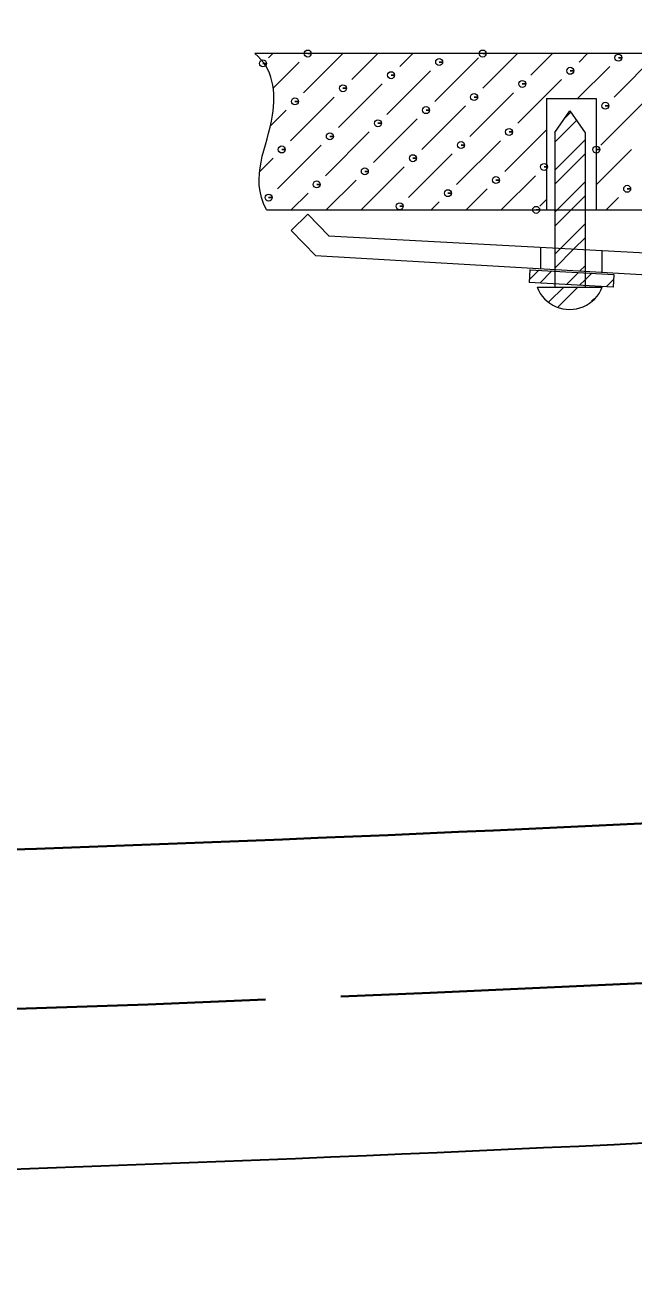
# Model space of a CAD drawing. Header units: millimetres. Extents: x 6405 to 7043, y 327 to 1007.
# Drawn here: x 6801.3 to 6825.5, y 503.8 to 554.1 of the extents above; entities that cross this region are included whole.
import ezdxf

# ---------------------------------------------------------------- set-up
doc = ezdxf.new("R2010")
doc.units = ezdxf.units.MM
doc.linetypes.add('ACAD_ISO02W100', pattern=[15, 12, -3])
doc.layers.add('尺寸標注', color=1, linetype='Continuous', lineweight=30)
doc.layers.add('虚线', color=2, linetype='ACAD_ISO02W100', lineweight=30)
doc.styles.add('DIM', font='txt.shx', dxfattribs={"width": 0.7, "bigfont": 'chineset.shx'})
doc.dimstyles.new('9.8', dxfattribs={"dimscale": 9.8, "dimtxt": 2.5, "dimasz": 1.8, "dimexe": 1.6, "dimexo": 0.625, "dimtad": 1, "dimdec": 0, "dimdsep": 46, "dimlunit": 6, "dimtxsty": 'DIM', "dimcen": 0, "dimclrd": 1, "dimclre": 1, "dimclrt": 3, "dimadec": 1, "dimazin": 1, "dimtfac": 1, "dimtdec": 0, "dimtofl": 0, "dimtmove": 0, "dimatfit": 3, "dimfxl": 1, "dimtolj": 1, "dimlwd": 13, "dimlwe": 13, "dimarcsym": 0})

# ---------------------------------------------------------------- blocks, each defined once
blk = doc.blocks.new('*D12')
at = {"color": 1, "lineweight": 13}
for p, q in [((6567.607, 685.296), (6567.607, 432.93)), ((6909.907, 685.296), (6909.907, 432.93)), ((6585.247, 448.61), (6892.267, 448.61))]:
    blk.add_line(p, q, dxfattribs=at)
at = {"color": 1}
for points in [[(6585.247, 451.55), (6585.247, 445.67), (6567.607, 448.61)], [(6892.267, 451.55), (6892.267, 445.67), (6909.907, 448.61)]]:
    blk.add_solid(points, dxfattribs=at)
at = {"layer": 'Defpoints', "color": 0}
for p in [(6567.607, 691.421), (6909.907, 691.421), (6909.907, 448.61)]:
    blk.add_point(p, dxfattribs=at)
at = {"color": 3, "insert": (6738.757, 466.985), "char_height": 24.5, "attachment_point": 5, "style": 'DIM'}
blk.add_mtext('\\A1;342.3', dxfattribs=at)
blk = doc.blocks.new('*D7')
at = {"color": 1, "lineweight": 13}
for p, q in [((6554.907, 685.296), (6554.907, 326.922)), ((6922.607, 685.296), (6922.607, 326.922)), ((6572.547, 342.602), (6904.967, 342.602))]:
    blk.add_line(p, q, dxfattribs=at)
at = {"color": 1}
for points in [[(6572.547, 345.542), (6572.547, 339.662), (6554.907, 342.602)], [(6904.967, 345.542), (6904.967, 339.662), (6922.607, 342.602)]]:
    blk.add_solid(points, dxfattribs=at)
at = {"layer": 'Defpoints', "color": 0}
for p in [(6554.907, 691.421), (6922.607, 691.421), (6922.607, 342.602)]:
    blk.add_point(p, dxfattribs=at)
at = {"color": 3, "insert": (6731.386, 360.977), "char_height": 24.5, "attachment_point": 5, "style": 'DIM'}
blk.add_mtext('\\A1;367.7', dxfattribs=at)
blk = doc.blocks.new('*D6')
at = {"color": 1, "lineweight": 13}
for p, q in [((6561.257, 685.296), (6561.257, 390.066)), ((6916.257, 685.296), (6916.257, 390.066)), ((6578.897, 405.746), (6898.617, 405.746))]:
    blk.add_line(p, q, dxfattribs=at)
at = {"color": 1}
for points in [[(6578.897, 408.686), (6578.897, 402.806), (6561.257, 405.746)], [(6898.617, 408.686), (6898.617, 402.806), (6916.257, 405.746)]]:
    blk.add_solid(points, dxfattribs=at)
at = {"layer": 'Defpoints', "color": 0}
for p in [(6561.257, 691.421), (6916.257, 691.421), (6916.257, 405.746)]:
    blk.add_point(p, dxfattribs=at)
at = {"color": 3, "insert": (6727.782, 424.121), "char_height": 24.5, "attachment_point": 5, "style": 'DIM'}
blk.add_mtext('\\A1;355', dxfattribs=at)

msp = doc.modelspace()

# ---------------------------------------------------------------- linework, layer by layer
at = {"linetype": 'Continuous'}
msp.add_lwpolyline([(6557.159, 601.243, 0.385251), (6648.579, 509.823, 0.024977), (6828.934, 509.823, 0.385251), (6920.354, 601.243, 0.024977), (6920.354, 781.599, 0.385251), (6828.934, 873.019, 0.024977), (6648.579, 873.019, 0.385251), (6557.159, 781.599, 0.024977)], format="xyb", close=True, dxfattribs=at)
at = {"color": 1, "lineweight": 9}
for points, knots in [([(6810.879, 546.794), (6810.177, 548.144), (6810.919, 549.257), (6811.121, 550.563), (6811.121, 550.563), (6811.259, 551.46), (6811.143, 552.448), (6810.412, 553.012)], [0, 0, 0, 0, 0.333333, 0.333333, 0.333333, 0.333333, 1, 1, 1, 1]), ([(6812.52, 553.014), (6812.52, 553.014), (6812.659, 553.014), (6812.659, 553.014), (6812.659, 553.014), (6812.659, 553.09), (6812.596, 553.152), (6812.52, 553.152), (6812.52, 553.152), (6812.443, 553.152), (6812.381, 553.09), (6812.381, 553.014), (6812.381, 553.014), (6812.381, 552.937), (6812.443, 552.875), (6812.52, 552.875), (6812.52, 552.875), (6812.596, 552.875), (6812.659, 552.937), (6812.659, 553.014), (6812.659, 553.014), (6812.659, 553.014), (6812.52, 553.014), (6812.52, 553.014)], [0, 0, 0, 0, 0.142857, 0.142857, 0.142857, 0.142857, 0.285714, 0.285714, 0.285714, 0.285714, 0.428571, 0.428571, 0.428571, 0.428571, 0.571429, 0.571429, 0.571429, 0.571429, 0.714286, 0.714286, 0.714286, 0.714286, 1, 1, 1, 1]), ([(6819.476, 553.014), (6819.476, 553.014), (6819.614, 553.014), (6819.614, 553.014), (6819.614, 553.014), (6819.614, 553.09), (6819.552, 553.152), (6819.476, 553.152), (6819.476, 553.152), (6819.399, 553.152), (6819.337, 553.09), (6819.337, 553.014), (6819.337, 553.014), (6819.337, 552.937), (6819.399, 552.875), (6819.476, 552.875), (6819.476, 552.875), (6819.552, 552.875), (6819.614, 552.937), (6819.614, 553.014), (6819.614, 553.014), (6819.614, 553.014), (6819.476, 553.014), (6819.476, 553.014)], [0, 0, 0, 0, 0.142857, 0.142857, 0.142857, 0.142857, 0.285714, 0.285714, 0.285714, 0.285714, 0.428571, 0.428571, 0.428571, 0.428571, 0.571429, 0.571429, 0.571429, 0.571429, 0.714286, 0.714286, 0.714286, 0.714286, 1, 1, 1, 1]), ([(6824.874, 552.848), (6824.874, 552.848), (6825.013, 552.848), (6825.013, 552.848), (6825.013, 552.848), (6825.013, 552.925), (6824.951, 552.987), (6824.874, 552.987), (6824.874, 552.987), (6824.798, 552.987), (6824.735, 552.925), (6824.735, 552.848), (6824.735, 552.848), (6824.735, 552.772), (6824.798, 552.709), (6824.874, 552.709), (6824.874, 552.709), (6824.951, 552.709), (6825.013, 552.772), (6825.013, 552.848), (6825.013, 552.848), (6825.013, 552.848), (6824.874, 552.848), (6824.874, 552.848)], [0, 0, 0, 0, 0.142857, 0.142857, 0.142857, 0.142857, 0.285714, 0.285714, 0.285714, 0.285714, 0.428571, 0.428571, 0.428571, 0.428571, 0.571429, 0.571429, 0.571429, 0.571429, 0.714286, 0.714286, 0.714286, 0.714286, 1, 1, 1, 1]), ([(6810.734, 552.618), (6810.734, 552.618), (6810.873, 552.618), (6810.873, 552.618), (6810.873, 552.618), (6810.873, 552.695), (6810.811, 552.757), (6810.734, 552.757), (6810.734, 552.757), (6810.658, 552.757), (6810.596, 552.695), (6810.596, 552.618), (6810.596, 552.618), (6810.596, 552.542), (6810.658, 552.48), (6810.734, 552.48), (6810.734, 552.48), (6810.811, 552.48), (6810.873, 552.542), (6810.873, 552.618), (6810.873, 552.618), (6810.873, 552.618), (6810.734, 552.618), (6810.734, 552.618)], [0, 0, 0, 0, 0.142857, 0.142857, 0.142857, 0.142857, 0.285714, 0.285714, 0.285714, 0.285714, 0.428571, 0.428571, 0.428571, 0.428571, 0.571429, 0.571429, 0.571429, 0.571429, 0.714286, 0.714286, 0.714286, 0.714286, 1, 1, 1, 1]), ([(6817.746, 552.674), (6817.746, 552.674), (6817.884, 552.674), (6817.884, 552.674), (6817.884, 552.674), (6817.884, 552.75), (6817.822, 552.813), (6817.746, 552.813), (6817.746, 552.813), (6817.669, 552.813), (6817.607, 552.75), (6817.607, 552.674), (6817.607, 552.674), (6817.607, 552.597), (6817.669, 552.535), (6817.746, 552.535), (6817.746, 552.535), (6817.822, 552.535), (6817.884, 552.597), (6817.884, 552.674), (6817.884, 552.674), (6817.884, 552.674), (6817.746, 552.674), (6817.746, 552.674)], [0, 0, 0, 0, 0.142857, 0.142857, 0.142857, 0.142857, 0.285714, 0.285714, 0.285714, 0.285714, 0.428571, 0.428571, 0.428571, 0.428571, 0.571429, 0.571429, 0.571429, 0.571429, 0.714286, 0.714286, 0.714286, 0.714286, 1, 1, 1, 1]), ([(6822.961, 552.326), (6822.961, 552.326), (6823.1, 552.326), (6823.1, 552.326), (6823.1, 552.326), (6823.1, 552.402), (6823.037, 552.465), (6822.961, 552.465), (6822.961, 552.465), (6822.884, 552.465), (6822.822, 552.402), (6822.822, 552.326), (6822.822, 552.326), (6822.822, 552.249), (6822.884, 552.187), (6822.961, 552.187), (6822.961, 552.187), (6823.037, 552.187), (6823.1, 552.249), (6823.1, 552.326), (6823.1, 552.326), (6823.1, 552.326), (6822.961, 552.326), (6822.961, 552.326)], [0, 0, 0, 0, 0.142857, 0.142857, 0.142857, 0.142857, 0.285714, 0.285714, 0.285714, 0.285714, 0.428571, 0.428571, 0.428571, 0.428571, 0.571429, 0.571429, 0.571429, 0.571429, 0.714286, 0.714286, 0.714286, 0.714286, 1, 1, 1, 1]), ([(6815.832, 552.151), (6815.832, 552.151), (6815.971, 552.151), (6815.971, 552.151), (6815.971, 552.151), (6815.971, 552.228), (6815.909, 552.29), (6815.832, 552.29), (6815.832, 552.29), (6815.756, 552.29), (6815.694, 552.228), (6815.694, 552.151), (6815.694, 552.151), (6815.694, 552.075), (6815.756, 552.013), (6815.832, 552.013), (6815.832, 552.013), (6815.909, 552.013), (6815.971, 552.075), (6815.971, 552.151), (6815.971, 552.151), (6815.971, 552.151), (6815.832, 552.151), (6815.832, 552.151)], [0, 0, 0, 0, 0.142857, 0.142857, 0.142857, 0.142857, 0.285714, 0.285714, 0.285714, 0.285714, 0.428571, 0.428571, 0.428571, 0.428571, 0.571429, 0.571429, 0.571429, 0.571429, 0.714286, 0.714286, 0.714286, 0.714286, 1, 1, 1, 1]), ([(6821.049, 551.804), (6821.049, 551.804), (6821.188, 551.804), (6821.188, 551.804), (6821.188, 551.804), (6821.188, 551.88), (6821.126, 551.943), (6821.049, 551.943), (6821.049, 551.943), (6820.973, 551.943), (6820.91, 551.88), (6820.91, 551.804), (6820.91, 551.804), (6820.91, 551.727), (6820.973, 551.665), (6821.049, 551.665), (6821.049, 551.665), (6821.126, 551.665), (6821.188, 551.727), (6821.188, 551.804), (6821.188, 551.804), (6821.188, 551.804), (6821.049, 551.804), (6821.049, 551.804)], [0, 0, 0, 0, 0.142857, 0.142857, 0.142857, 0.142857, 0.285714, 0.285714, 0.285714, 0.285714, 0.428571, 0.428571, 0.428571, 0.428571, 0.571429, 0.571429, 0.571429, 0.571429, 0.714286, 0.714286, 0.714286, 0.714286, 1, 1, 1, 1]), ([(6813.919, 551.631), (6813.919, 551.631), (6814.058, 551.631), (6814.058, 551.631), (6814.058, 551.631), (6814.058, 551.707), (6813.996, 551.77), (6813.919, 551.77), (6813.919, 551.77), (6813.843, 551.77), (6813.781, 551.707), (6813.781, 551.631), (6813.781, 551.631), (6813.781, 551.554), (6813.843, 551.492), (6813.919, 551.492), (6813.919, 551.492), (6813.996, 551.492), (6814.058, 551.554), (6814.058, 551.631), (6814.058, 551.631), (6814.058, 551.631), (6813.919, 551.631), (6813.919, 551.631)], [0, 0, 0, 0, 0.142857, 0.142857, 0.142857, 0.142857, 0.285714, 0.285714, 0.285714, 0.285714, 0.428571, 0.428571, 0.428571, 0.428571, 0.571429, 0.571429, 0.571429, 0.571429, 0.714286, 0.714286, 0.714286, 0.714286, 1, 1, 1, 1]), ([(6819.136, 551.282), (6819.136, 551.282), (6819.275, 551.282), (6819.275, 551.282), (6819.275, 551.282), (6819.275, 551.359), (6819.212, 551.421), (6819.136, 551.421), (6819.136, 551.421), (6819.059, 551.421), (6818.997, 551.359), (6818.997, 551.282), (6818.997, 551.282), (6818.997, 551.206), (6819.059, 551.144), (6819.136, 551.144), (6819.136, 551.144), (6819.212, 551.144), (6819.275, 551.206), (6819.275, 551.282), (6819.275, 551.282), (6819.275, 551.282), (6819.136, 551.282), (6819.136, 551.282)], [0, 0, 0, 0, 0.142857, 0.142857, 0.142857, 0.142857, 0.285714, 0.285714, 0.285714, 0.285714, 0.428571, 0.428571, 0.428571, 0.428571, 0.571429, 0.571429, 0.571429, 0.571429, 0.714286, 0.714286, 0.714286, 0.714286, 1, 1, 1, 1]), ([(6812.007, 551.109), (6812.007, 551.109), (6812.146, 551.109), (6812.146, 551.109), (6812.146, 551.109), (6812.146, 551.186), (6812.084, 551.248), (6812.007, 551.248), (6812.007, 551.248), (6811.931, 551.248), (6811.869, 551.186), (6811.869, 551.109), (6811.869, 551.109), (6811.869, 551.033), (6811.931, 550.97), (6812.007, 550.97), (6812.007, 550.97), (6812.084, 550.97), (6812.146, 551.033), (6812.146, 551.109), (6812.146, 551.109), (6812.146, 551.109), (6812.007, 551.109), (6812.007, 551.109)], [0, 0, 0, 0, 0.142857, 0.142857, 0.142857, 0.142857, 0.285714, 0.285714, 0.285714, 0.285714, 0.428571, 0.428571, 0.428571, 0.428571, 0.571429, 0.571429, 0.571429, 0.571429, 0.714286, 0.714286, 0.714286, 0.714286, 1, 1, 1, 1]), ([(6817.223, 550.761), (6817.223, 550.761), (6817.362, 550.761), (6817.362, 550.761), (6817.362, 550.761), (6817.362, 550.837), (6817.299, 550.9), (6817.223, 550.9), (6817.223, 550.9), (6817.146, 550.9), (6817.084, 550.837), (6817.084, 550.761), (6817.084, 550.761), (6817.084, 550.684), (6817.146, 550.622), (6817.223, 550.622), (6817.223, 550.622), (6817.299, 550.622), (6817.362, 550.684), (6817.362, 550.761), (6817.362, 550.761), (6817.362, 550.761), (6817.223, 550.761), (6817.223, 550.761)], [0, 0, 0, 0, 0.142857, 0.142857, 0.142857, 0.142857, 0.285714, 0.285714, 0.285714, 0.285714, 0.428571, 0.428571, 0.428571, 0.428571, 0.571429, 0.571429, 0.571429, 0.571429, 0.714286, 0.714286, 0.714286, 0.714286, 1, 1, 1, 1]), ([(6824.353, 550.935), (6824.353, 550.935), (6824.491, 550.935), (6824.491, 550.935), (6824.491, 550.935), (6824.491, 551.012), (6824.429, 551.074), (6824.353, 551.074), (6824.353, 551.074), (6824.276, 551.074), (6824.214, 551.012), (6824.214, 550.935), (6824.214, 550.935), (6824.214, 550.859), (6824.276, 550.796), (6824.353, 550.796), (6824.353, 550.796), (6824.429, 550.796), (6824.491, 550.859), (6824.491, 550.935), (6824.491, 550.935), (6824.491, 550.935), (6824.353, 550.935), (6824.353, 550.935)], [0, 0, 0, 0, 0.142857, 0.142857, 0.142857, 0.142857, 0.285714, 0.285714, 0.285714, 0.285714, 0.428571, 0.428571, 0.428571, 0.428571, 0.571429, 0.571429, 0.571429, 0.571429, 0.714286, 0.714286, 0.714286, 0.714286, 1, 1, 1, 1]), ([(6815.311, 550.239), (6815.311, 550.239), (6815.45, 550.239), (6815.45, 550.239), (6815.45, 550.239), (6815.45, 550.316), (6815.387, 550.378), (6815.311, 550.378), (6815.311, 550.378), (6815.234, 550.378), (6815.172, 550.316), (6815.172, 550.239), (6815.172, 550.239), (6815.172, 550.163), (6815.234, 550.1), (6815.311, 550.1), (6815.311, 550.1), (6815.387, 550.1), (6815.45, 550.163), (6815.45, 550.239), (6815.45, 550.239), (6815.45, 550.239), (6815.311, 550.239), (6815.311, 550.239)], [0, 0, 0, 0, 0.142857, 0.142857, 0.142857, 0.142857, 0.285714, 0.285714, 0.285714, 0.285714, 0.428571, 0.428571, 0.428571, 0.428571, 0.571429, 0.571429, 0.571429, 0.571429, 0.714286, 0.714286, 0.714286, 0.714286, 1, 1, 1, 1]), ([(6813.398, 549.718), (6813.398, 549.718), (6813.537, 549.718), (6813.537, 549.718), (6813.537, 549.718), (6813.537, 549.794), (6813.474, 549.856), (6813.398, 549.856), (6813.398, 549.856), (6813.321, 549.856), (6813.259, 549.794), (6813.259, 549.718), (6813.259, 549.718), (6813.259, 549.641), (6813.321, 549.579), (6813.398, 549.579), (6813.398, 549.579), (6813.474, 549.579), (6813.537, 549.641), (6813.537, 549.718), (6813.537, 549.718), (6813.537, 549.718), (6813.398, 549.718), (6813.398, 549.718)], [0, 0, 0, 0, 0.142857, 0.142857, 0.142857, 0.142857, 0.285714, 0.285714, 0.285714, 0.285714, 0.428571, 0.428571, 0.428571, 0.428571, 0.571429, 0.571429, 0.571429, 0.571429, 0.714286, 0.714286, 0.714286, 0.714286, 1, 1, 1, 1]), ([(6820.527, 549.892), (6820.527, 549.892), (6820.666, 549.892), (6820.666, 549.892), (6820.666, 549.892), (6820.666, 549.968), (6820.604, 550.031), (6820.527, 550.031), (6820.527, 550.031), (6820.451, 550.031), (6820.389, 549.968), (6820.389, 549.892), (6820.389, 549.892), (6820.389, 549.816), (6820.451, 549.753), (6820.527, 549.753), (6820.527, 549.753), (6820.604, 549.753), (6820.666, 549.816), (6820.666, 549.892), (6820.666, 549.892), (6820.666, 549.892), (6820.527, 549.892), (6820.527, 549.892)], [0, 0, 0, 0, 0.142857, 0.142857, 0.142857, 0.142857, 0.285714, 0.285714, 0.285714, 0.285714, 0.428571, 0.428571, 0.428571, 0.428571, 0.571429, 0.571429, 0.571429, 0.571429, 0.714286, 0.714286, 0.714286, 0.714286, 1, 1, 1, 1]), ([(6811.484, 549.196), (6811.484, 549.196), (6811.623, 549.196), (6811.623, 549.196), (6811.623, 549.196), (6811.623, 549.273), (6811.561, 549.335), (6811.484, 549.335), (6811.484, 549.335), (6811.408, 549.335), (6811.346, 549.273), (6811.346, 549.196), (6811.346, 549.196), (6811.346, 549.12), (6811.408, 549.058), (6811.484, 549.058), (6811.484, 549.058), (6811.561, 549.058), (6811.623, 549.12), (6811.623, 549.196), (6811.623, 549.196), (6811.623, 549.196), (6811.484, 549.196), (6811.484, 549.196)], [0, 0, 0, 0, 0.142857, 0.142857, 0.142857, 0.142857, 0.285714, 0.285714, 0.285714, 0.285714, 0.428571, 0.428571, 0.428571, 0.428571, 0.571429, 0.571429, 0.571429, 0.571429, 0.714286, 0.714286, 0.714286, 0.714286, 1, 1, 1, 1]), ([(6818.615, 549.37), (6818.615, 549.37), (6818.753, 549.37), (6818.753, 549.37), (6818.753, 549.37), (6818.753, 549.446), (6818.691, 549.508), (6818.615, 549.508), (6818.615, 549.508), (6818.538, 549.508), (6818.476, 549.446), (6818.476, 549.37), (6818.476, 549.37), (6818.476, 549.293), (6818.538, 549.231), (6818.615, 549.231), (6818.615, 549.231), (6818.691, 549.231), (6818.753, 549.293), (6818.753, 549.37), (6818.753, 549.37), (6818.753, 549.37), (6818.615, 549.37), (6818.615, 549.37)], [0, 0, 0, 0, 0.142857, 0.142857, 0.142857, 0.142857, 0.285714, 0.285714, 0.285714, 0.285714, 0.428571, 0.428571, 0.428571, 0.428571, 0.571429, 0.571429, 0.571429, 0.571429, 0.714286, 0.714286, 0.714286, 0.714286, 1, 1, 1, 1]), ([(6824, 549.191), (6824, 549.191), (6824.138, 549.191), (6824.138, 549.191), (6824.138, 549.191), (6824.138, 549.267), (6824.076, 549.329), (6824, 549.329), (6824, 549.329), (6823.923, 549.329), (6823.861, 549.267), (6823.861, 549.191), (6823.861, 549.191), (6823.861, 549.114), (6823.923, 549.052), (6824, 549.052), (6824, 549.052), (6824.076, 549.052), (6824.138, 549.114), (6824.138, 549.191), (6824.138, 549.191), (6824.138, 549.191), (6824, 549.191), (6824, 549.191)], [0, 0, 0, 0, 0.142857, 0.142857, 0.142857, 0.142857, 0.285714, 0.285714, 0.285714, 0.285714, 0.428571, 0.428571, 0.428571, 0.428571, 0.571429, 0.571429, 0.571429, 0.571429, 0.714286, 0.714286, 0.714286, 0.714286, 1, 1, 1, 1]), ([(6816.702, 548.849), (6816.702, 548.849), (6816.841, 548.849), (6816.841, 548.849), (6816.841, 548.849), (6816.841, 548.925), (6816.779, 548.988), (6816.702, 548.988), (6816.702, 548.988), (6816.626, 548.988), (6816.564, 548.925), (6816.564, 548.849), (6816.564, 548.849), (6816.564, 548.773), (6816.626, 548.71), (6816.702, 548.71), (6816.702, 548.71), (6816.779, 548.71), (6816.841, 548.773), (6816.841, 548.849), (6816.841, 548.849), (6816.841, 548.849), (6816.702, 548.849), (6816.702, 548.849)], [0, 0, 0, 0, 0.142857, 0.142857, 0.142857, 0.142857, 0.285714, 0.285714, 0.285714, 0.285714, 0.428571, 0.428571, 0.428571, 0.428571, 0.571429, 0.571429, 0.571429, 0.571429, 0.714286, 0.714286, 0.714286, 0.714286, 1, 1, 1, 1]), ([(6814.789, 548.326), (6814.789, 548.326), (6814.928, 548.326), (6814.928, 548.326), (6814.928, 548.326), (6814.928, 548.403), (6814.866, 548.465), (6814.789, 548.465), (6814.789, 548.465), (6814.713, 548.465), (6814.651, 548.403), (6814.651, 548.326), (6814.651, 548.326), (6814.651, 548.25), (6814.713, 548.188), (6814.789, 548.188), (6814.789, 548.188), (6814.866, 548.188), (6814.928, 548.25), (6814.928, 548.326), (6814.928, 548.326), (6814.928, 548.326), (6814.789, 548.326), (6814.789, 548.326)], [0, 0, 0, 0, 0.142857, 0.142857, 0.142857, 0.142857, 0.285714, 0.285714, 0.285714, 0.285714, 0.428571, 0.428571, 0.428571, 0.428571, 0.571429, 0.571429, 0.571429, 0.571429, 0.714286, 0.714286, 0.714286, 0.714286, 1, 1, 1, 1]), ([(6821.918, 548.5), (6821.918, 548.5), (6822.057, 548.5), (6822.057, 548.5), (6822.057, 548.5), (6822.057, 548.577), (6821.994, 548.639), (6821.918, 548.639), (6821.918, 548.639), (6821.842, 548.639), (6821.779, 548.577), (6821.779, 548.5), (6821.779, 548.5), (6821.779, 548.424), (6821.842, 548.362), (6821.918, 548.362), (6821.918, 548.362), (6821.994, 548.362), (6822.057, 548.424), (6822.057, 548.5), (6822.057, 548.5), (6822.057, 548.5), (6821.918, 548.5), (6821.918, 548.5)], [0, 0, 0, 0, 0.142857, 0.142857, 0.142857, 0.142857, 0.285714, 0.285714, 0.285714, 0.285714, 0.428571, 0.428571, 0.428571, 0.428571, 0.571429, 0.571429, 0.571429, 0.571429, 0.714286, 0.714286, 0.714286, 0.714286, 1, 1, 1, 1]), ([(6812.876, 547.805), (6812.876, 547.805), (6813.015, 547.805), (6813.015, 547.805), (6813.015, 547.805), (6813.015, 547.881), (6812.953, 547.943), (6812.876, 547.943), (6812.876, 547.943), (6812.8, 547.943), (6812.737, 547.881), (6812.737, 547.805), (6812.737, 547.805), (6812.737, 547.728), (6812.8, 547.666), (6812.876, 547.666), (6812.876, 547.666), (6812.953, 547.666), (6813.015, 547.728), (6813.015, 547.805), (6813.015, 547.805), (6813.015, 547.805), (6812.876, 547.805), (6812.876, 547.805)], [0, 0, 0, 0, 0.142857, 0.142857, 0.142857, 0.142857, 0.285714, 0.285714, 0.285714, 0.285714, 0.428571, 0.428571, 0.428571, 0.428571, 0.571429, 0.571429, 0.571429, 0.571429, 0.714286, 0.714286, 0.714286, 0.714286, 1, 1, 1, 1]), ([(6820.005, 547.979), (6820.005, 547.979), (6820.143, 547.979), (6820.143, 547.979), (6820.143, 547.979), (6820.143, 548.055), (6820.081, 548.117), (6820.005, 548.117), (6820.005, 548.117), (6819.928, 548.117), (6819.866, 548.055), (6819.866, 547.979), (6819.866, 547.979), (6819.866, 547.902), (6819.928, 547.84), (6820.005, 547.84), (6820.005, 547.84), (6820.081, 547.84), (6820.143, 547.902), (6820.143, 547.979), (6820.143, 547.979), (6820.143, 547.979), (6820.005, 547.979), (6820.005, 547.979)], [0, 0, 0, 0, 0.142857, 0.142857, 0.142857, 0.142857, 0.285714, 0.285714, 0.285714, 0.285714, 0.428571, 0.428571, 0.428571, 0.428571, 0.571429, 0.571429, 0.571429, 0.571429, 0.714286, 0.714286, 0.714286, 0.714286, 1, 1, 1, 1]), ([(6810.964, 547.283), (6810.964, 547.283), (6811.103, 547.283), (6811.103, 547.283), (6811.103, 547.283), (6811.103, 547.359), (6811.041, 547.422), (6810.964, 547.422), (6810.964, 547.422), (6810.888, 547.422), (6810.826, 547.359), (6810.826, 547.283), (6810.826, 547.283), (6810.826, 547.207), (6810.888, 547.144), (6810.964, 547.144), (6810.964, 547.144), (6811.041, 547.144), (6811.103, 547.207), (6811.103, 547.283), (6811.103, 547.283), (6811.103, 547.283), (6810.964, 547.283), (6810.964, 547.283)], [0, 0, 0, 0, 0.142857, 0.142857, 0.142857, 0.142857, 0.285714, 0.285714, 0.285714, 0.285714, 0.428571, 0.428571, 0.428571, 0.428571, 0.571429, 0.571429, 0.571429, 0.571429, 0.714286, 0.714286, 0.714286, 0.714286, 1, 1, 1, 1]), ([(6818.093, 547.457), (6818.093, 547.457), (6818.232, 547.457), (6818.232, 547.457), (6818.232, 547.457), (6818.232, 547.534), (6818.169, 547.596), (6818.093, 547.596), (6818.093, 547.596), (6818.016, 547.596), (6817.954, 547.534), (6817.954, 547.457), (6817.954, 547.457), (6817.954, 547.381), (6818.016, 547.319), (6818.093, 547.319), (6818.093, 547.319), (6818.169, 547.319), (6818.232, 547.381), (6818.232, 547.457), (6818.232, 547.457), (6818.232, 547.457), (6818.093, 547.457), (6818.093, 547.457)], [0, 0, 0, 0, 0.142857, 0.142857, 0.142857, 0.142857, 0.285714, 0.285714, 0.285714, 0.285714, 0.428571, 0.428571, 0.428571, 0.428571, 0.571429, 0.571429, 0.571429, 0.571429, 0.714286, 0.714286, 0.714286, 0.714286, 1, 1, 1, 1]), ([(6825.223, 547.632), (6825.223, 547.632), (6825.361, 547.632), (6825.361, 547.632), (6825.361, 547.632), (6825.361, 547.708), (6825.299, 547.77), (6825.223, 547.77), (6825.223, 547.77), (6825.146, 547.77), (6825.084, 547.708), (6825.084, 547.632), (6825.084, 547.632), (6825.084, 547.555), (6825.146, 547.493), (6825.223, 547.493), (6825.223, 547.493), (6825.299, 547.493), (6825.361, 547.555), (6825.361, 547.632), (6825.361, 547.632), (6825.361, 547.632), (6825.223, 547.632), (6825.223, 547.632)], [0, 0, 0, 0, 0.142857, 0.142857, 0.142857, 0.142857, 0.285714, 0.285714, 0.285714, 0.285714, 0.428571, 0.428571, 0.428571, 0.428571, 0.571429, 0.571429, 0.571429, 0.571429, 0.714286, 0.714286, 0.714286, 0.714286, 1, 1, 1, 1]), ([(6816.18, 546.936), (6816.18, 546.936), (6816.318, 546.936), (6816.318, 546.936), (6816.318, 546.936), (6816.318, 547.012), (6816.256, 547.074), (6816.18, 547.074), (6816.18, 547.074), (6816.103, 547.074), (6816.041, 547.012), (6816.041, 546.936), (6816.041, 546.936), (6816.041, 546.859), (6816.103, 546.797), (6816.18, 546.797), (6816.18, 546.797), (6816.256, 546.797), (6816.318, 546.859), (6816.318, 546.936), (6816.318, 546.936), (6816.318, 546.936), (6816.18, 546.936), (6816.18, 546.936)], [0, 0, 0, 0, 0.142857, 0.142857, 0.142857, 0.142857, 0.285714, 0.285714, 0.285714, 0.285714, 0.428571, 0.428571, 0.428571, 0.428571, 0.571429, 0.571429, 0.571429, 0.571429, 0.714286, 0.714286, 0.714286, 0.714286, 1, 1, 1, 1]), ([(6821.603, 546.794), (6821.603, 546.794), (6821.741, 546.794), (6821.741, 546.794), (6821.741, 546.794), (6821.741, 546.87), (6821.679, 546.933), (6821.603, 546.933), (6821.603, 546.933), (6821.526, 546.933), (6821.464, 546.87), (6821.464, 546.794), (6821.464, 546.794), (6821.464, 546.718), (6821.526, 546.655), (6821.603, 546.655), (6821.603, 546.655), (6821.679, 546.655), (6821.741, 546.718), (6821.741, 546.794), (6821.741, 546.794), (6821.741, 546.794), (6821.603, 546.794), (6821.603, 546.794)], [0, 0, 0, 0, 0.142857, 0.142857, 0.142857, 0.142857, 0.285714, 0.285714, 0.285714, 0.285714, 0.428571, 0.428571, 0.428571, 0.428571, 0.571429, 0.571429, 0.571429, 0.571429, 0.714286, 0.714286, 0.714286, 0.714286, 1, 1, 1, 1]), ([(6821.639, 543.722), (6821.774, 543.37), (6822.046, 543.088), (6822.393, 542.942), (6822.393, 542.942), (6822.739, 542.795), (6823.13, 542.795), (6823.477, 542.942), (6823.477, 542.942), (6823.823, 543.088), (6824.095, 543.37), (6824.23, 543.722)], [0, 0, 0, 0, 0.25, 0.25, 0.25, 0.25, 0.5, 0.5, 0.5, 0.5, 1, 1, 1, 1])]:
    msp.add_open_spline(points, degree=3, knots=knots, dxfattribs=at)
for points in [[(6838.427, 553.011), (6838.427, 553.011), (6810.412, 553.011), (6810.412, 553.011)], [(6810.964, 552.848), (6810.964, 552.848), (6811.129, 553.013), (6811.129, 553.013)], [(6812.355, 551.456), (6812.355, 551.456), (6813.911, 553.013), (6813.911, 553.013)], [(6814.268, 551.978), (6814.268, 551.978), (6815.303, 553.013), (6815.303, 553.013)], [(6816.18, 552.499), (6816.18, 552.499), (6816.693, 553.013), (6816.693, 553.013)], [(6817.571, 551.109), (6817.571, 551.109), (6819.31, 552.848), (6819.31, 552.848)], [(6819.485, 551.63), (6819.485, 551.63), (6820.867, 553.013), (6820.867, 553.013)], [(6821.396, 552.151), (6821.396, 552.151), (6822.257, 553.013), (6822.257, 553.013)], [(6823.31, 552.674), (6823.31, 552.674), (6823.649, 553.013), (6823.649, 553.013)], [(6824.701, 551.282), (6824.701, 551.282), (6826.431, 553.013), (6826.431, 553.013)], [(6811.142, 551.634), (6811.142, 551.634), (6812.18, 552.674), (6812.18, 552.674)], [(6823.233, 551.206), (6823.233, 551.206), (6824.527, 552.499), (6824.527, 552.499)], [(6815.658, 550.586), (6815.658, 550.586), (6817.397, 552.325), (6817.397, 552.325)], [(6820.875, 550.239), (6820.875, 550.239), (6822.614, 551.978), (6822.614, 551.978)], [(6813.746, 550.066), (6813.746, 550.066), (6815.485, 551.803), (6815.485, 551.803)], [(6818.962, 549.717), (6818.962, 549.717), (6820.702, 551.456), (6820.702, 551.456)], [(6811.833, 549.543), (6811.833, 549.543), (6813.572, 551.282), (6813.572, 551.282)], [(6817.05, 549.196), (6817.05, 549.196), (6818.789, 550.935), (6818.789, 550.935)], [(6823.999, 551.206), (6823.999, 551.206), (6822.007, 551.206), (6822.007, 551.206)], [(6822.008, 551.204), (6822.008, 551.204), (6822.008, 546.792), (6822.008, 546.792)], [(6823.999, 546.794), (6823.999, 546.794), (6823.999, 551.206), (6823.999, 551.206)], [(6824.178, 549.369), (6824.178, 549.369), (6825.917, 551.109), (6825.917, 551.109)], [(6811.025, 550.127), (6811.025, 550.127), (6811.659, 550.76), (6811.659, 550.76)], [(6815.137, 548.674), (6815.137, 548.674), (6816.876, 550.413), (6816.876, 550.413)], [(6822.343, 549.865), (6822.343, 549.865), (6822.94, 550.734), (6822.94, 550.734)], [(6822.344, 549.482), (6822.344, 549.482), (6823.212, 550.35), (6823.212, 550.35)], [(6822.728, 550.423), (6822.728, 550.423), (6822.981, 550.676), (6822.981, 550.676)], [(6822.942, 550.733), (6822.942, 550.733), (6823.555, 549.864), (6823.555, 549.864)], [(6824, 550.582), (6824, 550.582), (6824.005, 550.586), (6824.005, 550.586)], [(6813.223, 548.153), (6813.223, 548.153), (6814.964, 549.892), (6814.964, 549.892)], [(6820.353, 548.326), (6820.353, 548.326), (6822.008, 549.982), (6822.008, 549.982)], [(6822.343, 549.865), (6822.343, 549.865), (6822.343, 543.723), (6822.343, 543.723)], [(6823.555, 549.864), (6823.555, 549.864), (6823.555, 543.722), (6823.555, 543.722)], [(6811.312, 547.631), (6811.312, 547.631), (6813.05, 549.369), (6813.05, 549.369)], [(6818.44, 547.804), (6818.44, 547.804), (6820.179, 549.543), (6820.179, 549.543)], [(6822.344, 548.37), (6822.344, 548.37), (6823.554, 549.58), (6823.554, 549.58)], [(6810.612, 548.324), (6810.612, 548.324), (6811.137, 548.849), (6811.137, 548.849)], [(6816.528, 547.283), (6816.528, 547.283), (6818.267, 549.022), (6818.267, 549.022)], [(6822.344, 547.813), (6822.344, 547.813), (6823.554, 549.023), (6823.554, 549.023)], [(6824, 547.8), (6824, 547.8), (6825.396, 549.196), (6825.396, 549.196)], [(6814.647, 546.794), (6814.647, 546.794), (6816.354, 548.5), (6816.354, 548.5)], [(6813.256, 546.794), (6813.256, 546.794), (6814.441, 547.979), (6814.441, 547.979)], [(6820.211, 546.794), (6820.211, 546.794), (6821.571, 548.153), (6821.571, 548.153)], [(6822.436, 546.794), (6822.436, 546.794), (6823.554, 547.911), (6823.554, 547.911)], [(6811.865, 546.794), (6811.865, 546.794), (6812.529, 547.457), (6812.529, 547.457)], [(6818.821, 546.794), (6818.821, 546.794), (6819.657, 547.631), (6819.657, 547.631)], [(6822.993, 546.794), (6822.993, 546.794), (6823.554, 547.354), (6823.554, 547.354)], [(6817.429, 546.794), (6817.429, 546.794), (6817.746, 547.11), (6817.746, 547.11)], [(6821.745, 546.935), (6821.745, 546.935), (6822.008, 547.2), (6822.008, 547.2)], [(6824.385, 546.794), (6824.385, 546.794), (6824.874, 547.283), (6824.874, 547.283)], [(6810.877, 546.794), (6810.877, 546.794), (6839.464, 546.794), (6839.464, 546.794)], [(6812.524, 546.619), (6812.524, 546.619), (6811.857, 545.977), (6811.857, 545.977)], [(6813.351, 545.76), (6813.351, 545.76), (6812.523, 546.62), (6812.523, 546.62)], [(6822.344, 546.143), (6822.344, 546.143), (6822.993, 546.794), (6822.993, 546.794)], [(6822.344, 546.7), (6822.344, 546.7), (6822.437, 546.794), (6822.437, 546.794)], [(6811.856, 545.977), (6811.856, 545.977), (6812.834, 544.961), (6812.834, 544.961)], [(6822.58, 545.266), (6822.58, 545.266), (6823.555, 546.241), (6823.555, 546.241)], [(6813.35, 545.759), (6813.35, 545.759), (6832.884, 544.713), (6832.884, 544.713)], [(6821.78, 545.308), (6821.78, 545.308), (6821.78, 544.44), (6821.78, 544.44)], [(6823.107, 545.238), (6823.107, 545.238), (6823.555, 545.685), (6823.555, 545.685)], [(6833.299, 543.771), (6833.299, 543.771), (6812.833, 544.963), (6812.833, 544.963)], [(6822.344, 545.031), (6822.344, 545.031), (6822.58, 545.266), (6822.58, 545.266)], [(6822.344, 544.474), (6822.344, 544.474), (6823.107, 545.238), (6823.107, 545.238)], [(6824.214, 545.179), (6824.214, 545.179), (6824.214, 544.3), (6824.214, 544.3)], [(6821.356, 544.415), (6821.356, 544.415), (6821.327, 543.909), (6821.327, 543.909)], [(6821.333, 544.02), (6821.333, 544.02), (6821.707, 544.394), (6821.707, 544.394)], [(6821.356, 544.413), (6821.356, 544.413), (6824.699, 544.219), (6824.699, 544.219)], [(6821.754, 543.884), (6821.754, 543.884), (6822.233, 544.364), (6822.233, 544.364)], [(6822.805, 543.824), (6822.805, 543.824), (6823.285, 544.303), (6823.285, 544.303)], [(6823.333, 544.351), (6823.333, 544.351), (6823.555, 544.572), (6823.555, 544.572)], [(6824.669, 543.714), (6824.669, 543.714), (6821.325, 543.908), (6821.325, 543.908)], [(6823.332, 543.793), (6823.332, 543.793), (6823.555, 544.016), (6823.555, 544.016)], [(6823.555, 544.016), (6823.555, 544.016), (6823.811, 544.272), (6823.811, 544.272)], [(6824.384, 543.732), (6824.384, 543.732), (6824.689, 544.037), (6824.689, 544.037)], [(6824.699, 544.219), (6824.699, 544.219), (6824.67, 543.713), (6824.67, 543.713)], [(6821.638, 543.722), (6821.638, 543.722), (6824.228, 543.722), (6824.228, 543.722)], [(6822.112, 543.129), (6822.112, 543.129), (6822.705, 543.722), (6822.705, 543.722)], [(6822.477, 542.938), (6822.477, 542.938), (6823.262, 543.722), (6823.262, 543.722)], [(6823.807, 543.155), (6823.807, 543.155), (6823.902, 543.25), (6823.902, 543.25)]]:
    msp.add_open_spline(points, degree=3, dxfattribs=at)
at = {"layer": '尺寸標注', "color": 3}
msp.add_lwpolyline([(6569.843, 601.877, 0.385251), (6649.213, 522.508, 0.024977), (6828.3, 522.508, 0.385251), (6907.67, 601.877, 0.024977), (6907.67, 780.965, 0.385251), (6828.3, 860.335, 0.024977), (6649.213, 860.335, 0.385251), (6569.843, 780.965, 0.024977)], format="xyb", close=True, dxfattribs=at)
at = {"layer": '虚线'}
msp.add_lwpolyline([(6563.501, 601.56, 0.385251), (6648.896, 516.166, 0.024977), (6828.617, 516.166, 0.385251), (6914.012, 601.56, 0.024977), (6914.012, 781.282, 0.385251), (6828.617, 866.677, 0.024977), (6648.896, 866.677, 0.385251), (6563.501, 781.282, 0.024977)], format="xyb", close=True, dxfattribs=at)

# ---------------------------------------------------------------- dimensions: what is measured, and where the dimension line sits
for base, p1, p2, picture, middle in [((6922.607, 342.602), (6554.907, 691.421), (6922.607, 691.421), '*D7', (6731.386, 342.602)), ((6916.257, 405.746), (6561.257, 691.421), (6916.257, 691.421), '*D6', (6727.782, 405.746))]:
    dim = msp.add_linear_dim(base=base, p1=p1, p2=p2, dimstyle='9.8', override={"dimdec": 2, "dimtdec": 2})
    dim.commit()
    dim.dimension.update_dxf_attribs({"geometry": picture, "text_midpoint": middle, "dimtype": 128})
dim = msp.add_linear_dim(base=(6909.907, 448.61), p1=(6567.607, 691.421), p2=(6909.907, 691.421), dimstyle='9.8', override={"dimdec": 2, "dimtdec": 2})
dim.commit()
dim.dimension.update_dxf_attribs({"geometry": '*D12', "text_midpoint": (6738.757, 466.985)})

doc.saveas('drawing.dxf')
